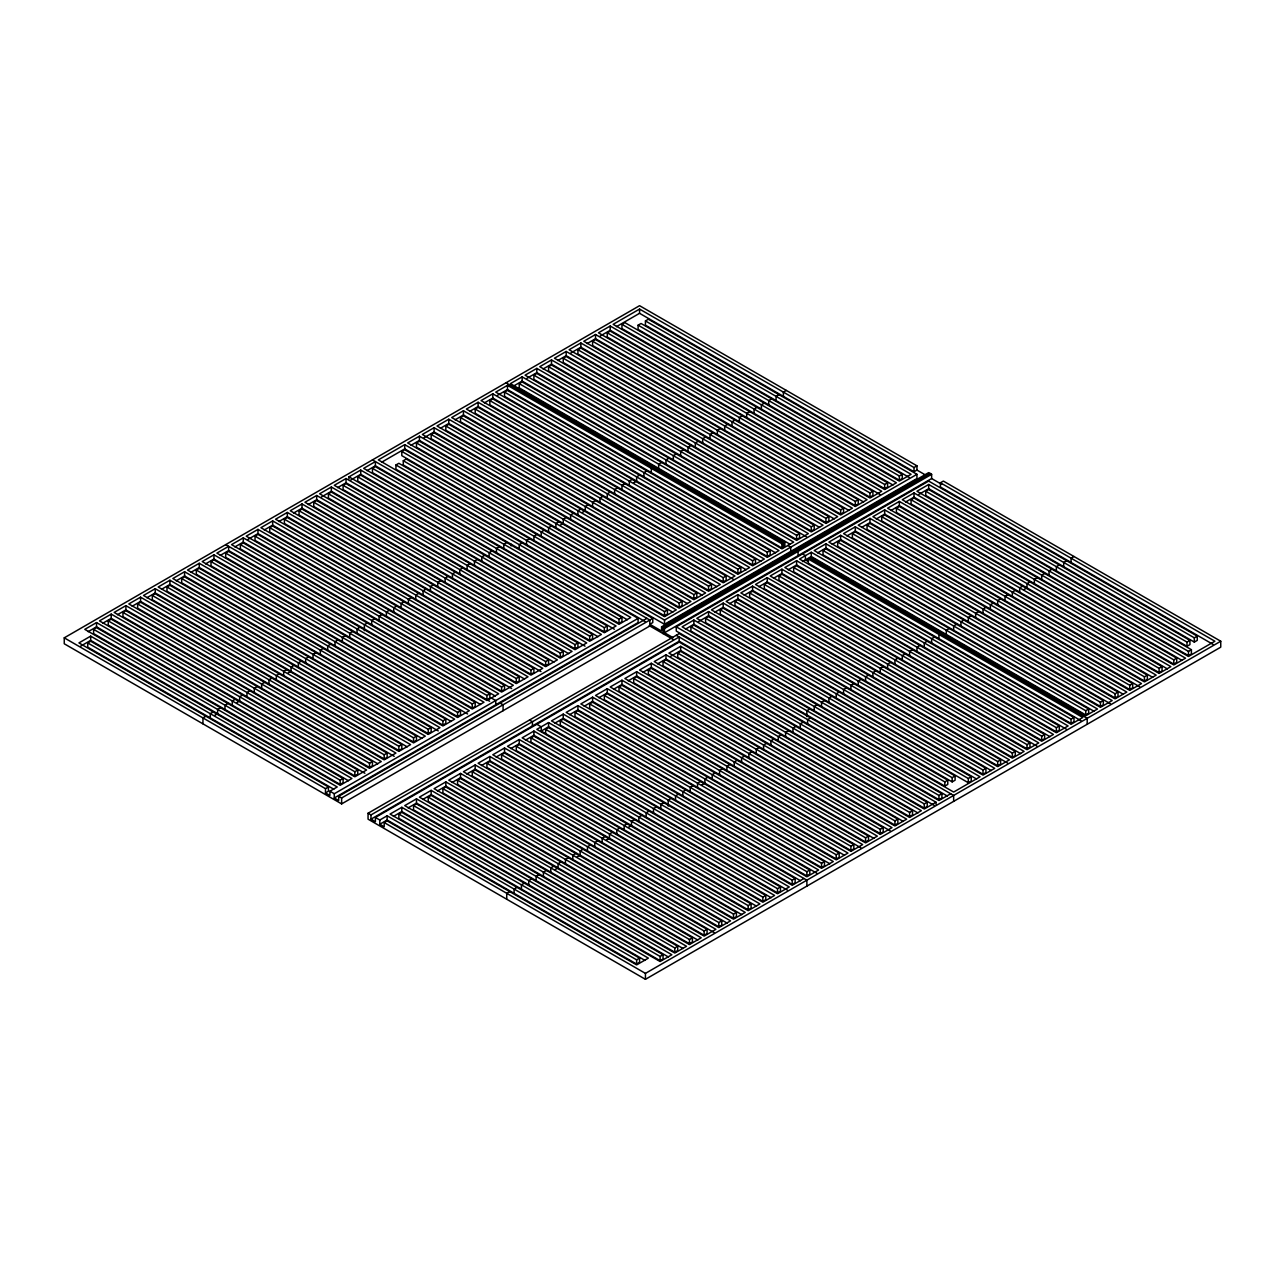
<?xml version="1.0" encoding="UTF-8"?>
<svg xmlns="http://www.w3.org/2000/svg" width="1285" height="1285" viewBox="0 0 1285 1285"><rect width="100%" height="100%" fill="white"/><g stroke="black" fill="none" stroke-linecap="round" stroke-linejoin="round"><path stroke-width="1.5" d="M372.457 459.901L649.841 620.045L649.841 625.972L341.633 803.912L64.25 643.769L64.25 637.842L639.561 305.685L916.944 465.829L916.944 470.069L925.329 474.904M88.151 631.674L96.536 626.823L354.837 775.947L357.776 774.261L357.776 770.02L354.837 771.723L96.536 622.582L84.794 629.361L343.095 778.501L343.095 782.742L340.172 784.428L90.673 640.38L80.602 646.194M102.832 623.193L111.217 618.358L369.518 767.482L372.457 765.78L372.457 761.555L369.518 763.242L111.217 614.118L99.475 620.896L357.776 770.02M117.497 614.712L125.898 609.877L384.199 759.001L387.138 757.315L387.138 753.074L384.199 754.777L125.898 605.637L114.156 612.415L372.457 761.555M132.178 606.247L140.563 601.412L398.864 750.536L401.803 748.834L401.803 744.609L398.864 746.296L140.563 597.172L128.821 603.95L387.138 753.074M146.859 597.766L155.244 592.931L413.545 742.055L416.485 740.369L416.485 736.128L413.545 737.831L155.244 588.691L143.502 595.469L401.803 744.609M161.541 589.301L169.925 584.45L428.226 733.59L431.166 731.888L431.166 727.663L428.226 729.35L169.925 580.226L158.184 587.004L416.485 736.128M176.206 580.82L184.59 575.985L442.907 725.109L445.831 723.423L445.831 719.182L442.907 720.885L184.59 571.745L172.849 578.523L431.166 727.663M190.887 572.355L199.271 567.504L457.572 716.644L460.512 714.942L460.512 710.717L457.572 712.404L199.271 563.28L187.53 570.058L445.831 719.182M205.568 563.874L213.952 559.039L472.254 708.163L475.193 706.477L475.193 702.236L472.254 703.939L213.952 554.799L202.211 561.577L460.512 710.717M234.914 546.928L243.299 542.093L501.6 691.218L504.539 689.531L504.539 685.29L501.6 686.977L243.299 537.853L231.557 544.631L489.858 693.772L489.858 697.996L486.935 699.699L486.935 695.458L225.694 544.631M247.909 539.427L257.98 533.612L516.281 682.753L519.22 681.05L519.22 676.809L516.281 678.512L257.98 529.388L246.238 536.166L504.539 685.29M264.276 529.982L272.661 525.147L530.962 674.272L533.901 672.585L533.901 668.345L530.962 670.031L272.661 520.907L260.919 527.685L519.22 676.809M278.941 521.517L287.326 516.666L545.643 665.807L548.566 664.104L548.566 659.864L545.643 661.566L287.326 512.442L275.584 519.22L533.901 668.345M293.623 513.036L302.007 508.201L560.308 657.326L563.248 655.639L563.248 651.399L560.308 653.085L302.007 503.961L290.265 510.739L548.566 659.864M308.304 504.571L316.688 499.72L574.989 648.861L577.929 647.158L577.929 642.918L574.989 644.62L316.688 495.48L304.947 502.258L563.248 651.399M321.298 497.054L331.353 491.255L589.67 640.38L592.594 638.693L592.594 634.453L589.67 636.139L331.353 487.015L319.612 493.793L577.929 642.918M337.65 487.625L346.034 482.774L604.336 631.915L607.275 630.212L607.275 625.972L604.336 627.674L346.034 478.534L334.293 485.312L592.594 634.453M348.974 478.887L348.974 476.847L360.716 470.069L619.017 619.193L621.956 617.507L621.956 621.747L619.017 623.434L360.716 474.31L350.644 480.108M381.629 462.231L404.743 448.883L679.187 607.339L682.126 605.637L682.126 601.412L679.187 603.099L404.743 444.642L378.32 459.901L652.78 618.358L652.78 622.582L649.841 624.285L661.582 631.063L661.582 626.823L928.686 472.607L931.625 474.31L931.625 478.534L664.522 632.75L664.522 628.526L931.625 474.31M411.039 445.252L419.424 440.418L693.868 598.858L696.807 597.172L696.807 592.931L693.868 594.618L419.424 436.177L407.682 442.956L682.126 601.412M424.034 437.751L434.089 431.937L708.549 590.393L711.472 588.691L711.472 584.45L708.549 586.153L434.089 427.696L422.347 434.475L696.807 592.931M440.386 428.307L448.77 423.472L723.214 581.912L726.154 580.226L726.154 575.985L723.214 577.672L448.77 419.231L437.028 426.01L711.472 584.45M455.067 419.826L463.451 414.991L737.895 573.447L740.835 571.745L740.835 567.504L737.895 569.207L463.451 410.75L451.71 417.529L726.154 575.985M469.732 411.361L478.116 406.51L752.576 564.966L755.516 563.28L755.516 559.039L752.576 560.726L478.116 402.285L466.391 409.064L740.835 567.504M484.413 402.88L492.798 398.045L767.241 556.501L770.181 554.799L770.181 550.558L767.241 552.261L492.798 393.804L481.056 400.583L755.516 559.039M497.407 395.378L507.479 389.564L781.923 548.02L784.862 546.334L784.862 542.093L781.923 543.78L507.479 385.339L495.737 392.118L770.181 550.558M513.759 385.934L522.16 381.099L796.604 539.555L799.543 537.853L799.543 533.612L796.604 535.315L522.16 376.858L510.418 383.637L784.862 542.093M526.77 378.433L536.825 372.618L811.285 531.074L814.208 529.388L814.208 525.147L811.285 526.834L536.825 368.393L525.083 375.172L799.543 533.612M543.121 368.988L551.506 364.153L825.95 522.61L828.889 520.907L828.889 516.666L825.95 518.369L551.506 359.912L539.764 366.691L814.208 525.147M557.802 360.523L566.187 355.672L840.631 514.128L843.57 512.442L843.57 508.201L840.631 509.888L566.187 351.447L554.445 358.226L828.889 516.666M570.797 353.022L580.852 347.207L855.312 505.664L858.235 503.961L858.235 499.72L855.312 501.423L580.852 342.966L569.11 349.745L843.57 508.201M587.149 343.577L595.533 338.726L869.977 497.183L872.917 495.48L872.917 491.255L869.977 492.942L595.533 334.502L583.792 341.28L858.235 499.72M600.143 336.076L610.214 330.261L884.658 488.702L887.598 487.015L887.598 482.774L884.658 484.477L610.214 326.021L598.473 332.799L872.917 491.255M916.944 465.829L914.02 467.531L639.561 309.075L613.154 324.334L887.598 482.774M220.233 555.409L228.634 550.558L489.617 701.241M366.996 470.679L375.397 465.829L645.182 621.603M616.447 326.663L639.561 313.315L914.02 471.756L916.944 470.069M348.476 780.75L93.596 633.601L93.596 629.361L96.536 627.674L354.837 776.799L366.578 770.02L108.277 620.896L108.277 625.136L364.876 773.265M108.277 620.896L111.217 619.193L369.518 768.334L381.26 761.555L122.958 612.415L122.958 616.655L377.822 763.804M122.958 612.415L125.898 610.728L384.199 759.853L395.941 753.074L137.64 603.95L137.64 608.19L394.222 756.319M137.64 603.95L140.563 602.247L398.864 751.388L410.606 744.609L152.305 595.469L152.305 599.71L407.184 746.858M152.305 595.469L155.244 593.782L413.545 742.907L425.287 736.128L166.986 587.004L166.986 591.228L421.865 738.393M166.986 587.004L169.925 585.301L428.226 734.442L439.968 727.663L181.667 578.523L181.667 582.764L438.249 730.908M181.667 578.523L184.59 576.837L442.907 725.961L454.649 719.182L196.332 570.058L196.332 574.283L451.212 721.447M196.332 570.058L199.271 568.355L457.572 717.496L469.314 710.717L211.013 561.577L211.013 565.818L467.595 713.962M211.013 561.577L213.952 559.891L472.254 709.015L483.995 702.236L225.694 553.112L225.694 557.337L480.558 704.485M225.694 553.112L228.634 551.41L486.935 700.55L498.676 693.772L240.359 544.631L240.359 548.872L495.239 696.02M240.359 544.631L243.299 542.945L501.6 692.069L513.341 685.29L255.04 536.166L255.04 540.391L511.639 688.535M255.04 536.166L257.98 534.464L516.281 683.588L528.023 676.809L269.721 527.685L269.721 531.926L524.585 679.074M269.721 527.685L272.661 525.999L530.962 675.123L542.704 668.345L284.403 519.22L284.403 523.445L540.985 671.589M284.403 519.22L287.326 517.518L545.643 666.642L557.385 659.864L299.068 510.739L299.068 514.98L553.947 662.128M299.068 510.739L302.007 509.053L560.308 658.177L572.05 651.399L313.749 502.258L313.749 506.499L568.629 653.647M313.749 502.258L316.688 500.572L574.989 649.696L586.731 642.918L328.43 493.793L328.43 498.034L585.012 646.162M328.43 493.793L331.353 492.091L589.67 641.231L601.412 634.453L343.095 485.312L343.095 489.553L597.975 636.701M343.095 485.312L346.034 483.626L604.336 632.75L616.077 625.972L357.776 476.847L357.776 481.088L614.375 629.216M357.776 476.847L360.716 475.145L619.017 624.285L630.758 617.507L372.457 468.366L372.457 472.607L627.321 619.755M372.457 468.366L375.397 466.68L638.099 618.358L638.099 622.582L334.293 797.985L334.293 793.745L638.099 618.358M672.794 612.11L401.803 455.661L401.803 451.421L404.743 449.734L679.187 608.19L690.928 601.412L416.485 442.956L416.485 447.196L687.475 603.645M416.485 442.956L419.424 441.253L693.868 599.71L705.61 592.931L431.166 434.475L431.166 438.715L702.14 595.164M431.166 434.475L434.089 432.788L708.549 591.228L720.291 584.45L445.831 426.01L445.831 430.25L716.821 586.699M445.831 426.01L448.77 424.307L723.214 582.764L734.956 575.985L460.512 417.529L460.512 421.769L733.237 579.214M460.512 417.529L463.451 415.842L737.895 574.283L749.637 567.504L475.193 409.064L475.193 413.304L746.183 569.753M475.193 409.064L478.116 407.361L752.576 565.818L764.318 559.039L489.858 400.583L489.858 404.823L760.848 561.272M489.858 400.583L492.798 398.896L767.241 557.337L778.983 550.558L504.539 392.118L504.539 396.342L775.53 552.807M504.539 392.118L507.479 390.415L781.923 548.872L793.664 542.093L519.22 383.637L519.22 387.877L790.211 544.326M519.22 383.637L522.16 381.95L796.604 540.391L808.345 533.612L533.901 375.172L533.901 379.396L806.611 536.857M533.901 375.172L536.825 373.469L811.285 531.926L823.026 525.147L548.566 366.691L548.566 370.931L819.557 527.38M548.566 366.691L551.506 365.004L825.95 523.445L837.691 516.666L563.248 358.226L563.248 362.45L834.238 518.915M563.248 358.226L566.187 356.523L840.631 514.98L852.373 508.201L577.929 349.745L577.929 353.985L848.903 510.434M577.929 349.745L580.852 348.058L855.312 506.499L867.054 499.72L592.594 341.28L592.594 345.504L863.584 501.969M592.594 341.28L595.533 339.577L869.977 498.034L881.719 491.255L607.275 332.799L607.275 337.039L880 494.484M607.275 332.799L610.214 331.112L884.658 489.553L896.4 482.774L621.956 324.334L621.956 328.558L892.946 485.023M621.956 324.334L624.895 322.631L899.339 481.088L911.081 474.31L645.439 320.929L645.439 325.169L909.346 477.538M343.095 778.501L340.172 780.188L90.673 636.139L78.931 642.918L328.43 786.966L328.43 791.207L325.49 792.909L325.49 788.669L64.25 637.842M333.795 789.231L87.733 647.158L87.733 642.918L90.673 641.231L340.172 785.28L351.913 778.501L93.596 629.361M645.439 320.929L648.363 319.242L916.944 474.31L916.944 478.534L664.522 624.285L395.941 469.218L395.941 464.977L398.864 463.291L664.522 616.655L676.263 609.877L401.803 451.421M403.281 460.753L406.205 459.05L667.445 609.877L667.445 614.118L664.522 615.804L403.281 464.977L403.281 460.753L664.522 611.58L667.445 609.877M638.099 325.169L641.038 323.483L902.279 474.31L902.279 478.534L899.339 480.237L638.099 329.41L638.099 325.169L899.339 475.996L902.279 474.31M205.873 716.211L202.95 717.913L202.95 723.84M213.214 711.986L210.274 713.673L210.274 717.913M220.554 707.746L217.615 709.432L217.615 713.673L214.675 715.376M227.895 703.505L224.955 705.208L224.955 709.432M235.235 699.265L232.296 700.967L232.296 705.208M242.576 695.04L239.636 696.727L239.636 700.967L236.697 702.654M249.9 690.8L246.977 692.486L246.977 696.727M257.241 686.559L254.301 688.262L254.301 692.486M264.582 682.319L261.642 684.022L261.642 688.262M271.922 678.095L268.983 679.781L268.983 684.022M279.263 673.854L276.323 675.541L276.323 679.781M286.603 669.613L283.664 671.316L283.664 675.541M293.928 665.373L291.004 667.076L291.004 671.316L288.065 673.003M301.268 661.149L298.345 662.835L298.345 667.076M308.609 656.908L305.669 658.595L305.669 662.835M315.949 652.668L313.01 654.37L313.01 658.595M323.29 648.427L320.351 650.13L320.351 654.37M330.63 644.203L327.691 645.889L327.691 650.13M337.971 639.962L335.032 641.649L335.032 645.889M345.296 635.722L342.372 637.408L342.372 641.649M352.636 631.481L349.713 633.184L349.713 637.408M359.977 627.241L357.037 628.943L357.037 633.184M367.317 623.016L364.378 624.703L364.378 630.63M374.658 618.776L371.718 620.462L371.718 624.703M381.998 614.535L379.059 616.238L379.059 620.462M389.339 610.295L386.399 611.997L386.399 616.238M396.663 606.07L393.74 607.757L393.74 611.997M404.004 601.83L401.081 603.516L401.081 607.757M411.345 597.589L408.405 599.292L408.405 603.516M418.685 593.349L415.746 595.051L415.746 599.292M426.026 589.124L423.086 590.811L423.086 595.051M433.366 584.884L430.427 586.57L430.427 590.811M440.707 580.643L437.767 582.346L437.767 586.57M448.031 576.403L445.108 578.105L445.108 582.346M455.372 572.178L452.449 573.865L452.449 578.105M462.712 567.938L459.773 569.624L459.773 573.865M470.053 563.697L467.114 565.4L467.114 569.624M477.394 559.457L474.454 561.159L474.454 565.4M484.734 555.232L481.795 556.919L481.795 561.159M492.075 550.992L489.135 552.678L489.135 556.919M499.399 546.751L496.476 548.438L496.476 552.678M506.74 542.511L503.8 544.214L503.8 548.438M522.16 542.945L519.22 544.631L519.22 548.583M529.484 538.704L526.561 540.391L526.561 544.631M536.825 534.464L533.901 536.166L533.901 540.391M544.165 530.223L541.226 531.926L541.226 536.166M551.506 525.999L548.566 527.685L548.566 531.926M558.846 521.758L555.907 523.445L555.907 527.685M566.187 517.518L563.248 519.22L563.248 523.445L560.308 525.147M573.528 513.277L570.588 514.98L570.588 519.22M580.852 509.053L577.929 510.739L577.929 514.98M588.193 504.812L585.269 506.499L585.269 510.739L582.33 512.442M595.533 500.572L592.594 502.258L592.594 506.499M602.874 496.331L599.934 498.034L599.934 502.258M610.214 492.091L607.275 493.793L607.275 498.034M617.555 487.866L614.615 489.553L614.615 493.793M624.895 483.626L621.956 485.312L621.956 489.553M632.22 479.385L629.297 481.088L629.297 485.312M639.561 475.145L636.637 476.847L636.637 481.088L633.698 482.774M646.901 470.92L643.962 472.607L643.962 476.847M654.242 466.68L651.302 468.366L651.302 472.607M661.582 462.439L658.643 464.142L658.643 468.366L655.703 470.069M668.923 458.199L665.983 459.901L665.983 464.142M676.263 453.974L673.324 455.661L673.324 459.901M683.588 449.734L680.664 451.421L680.664 455.661M690.928 445.493L687.989 447.196L687.989 451.421M698.269 441.253L695.33 442.956L695.33 447.196M705.61 437.028L702.67 438.715L702.67 442.956M712.95 432.788L710.011 434.475L710.011 438.715M720.291 428.548L717.351 430.25L717.351 434.475M727.615 424.307L724.692 426.01L724.692 430.25M734.956 420.083L732.032 421.769L732.032 426.01M742.296 415.842L739.357 417.529L739.357 421.769M749.637 411.602L746.697 413.288L746.697 417.529M756.977 407.361L754.038 409.064L754.038 413.304M764.318 403.121L761.379 404.823L761.379 409.064M771.659 398.896L768.719 400.583L768.719 404.823M778.983 394.656L776.06 396.342L776.06 400.583M786.324 390.415L783.4 392.118L783.4 396.342M325.49 788.669L328.43 786.966M486.935 695.458L489.858 693.772M325.49 792.909L329.892 795.447L329.892 791.207L337.232 786.966L87.733 642.918M334.293 797.985L338.694 800.523L338.694 796.298L646.901 618.358M338.694 796.298L341.633 797.985L652.78 618.358M395.941 464.977L664.522 620.045L916.944 474.31M930.163 473.458L663.044 627.674L663.044 633.601M685.483 629.12L693.868 624.285L968.312 782.742L971.251 781.039L971.251 776.799L968.312 778.501L693.868 620.045L682.126 626.823L947.768 780.188L947.768 784.428L944.828 786.131L676.263 631.063L676.263 626.823L928.686 481.088L1197.267 636.139L1197.267 640.38L1194.327 642.082L928.686 488.702L918.63 494.516M698.478 621.619L708.549 615.804L982.993 774.261L985.932 772.558L985.932 768.334L982.993 770.02L708.549 611.58L696.807 618.358L971.251 776.799M714.829 612.174L723.214 607.339L997.674 765.78L1000.597 764.093L1000.597 759.853L997.674 761.555L723.214 603.099L711.472 609.877L985.932 768.334M729.511 603.709L737.895 598.858L1012.339 757.315L1015.279 755.612L1015.279 751.388L1012.339 753.074L737.895 594.618L726.154 601.412L1000.597 759.853M744.192 595.228L752.576 590.393L1027.02 748.834L1029.96 747.147L1029.96 742.907L1027.02 744.609L752.576 586.153L740.835 592.931L1015.279 751.388M758.857 586.763L767.241 581.912L1041.701 740.369L1044.641 738.666L1044.641 734.442L1041.701 736.128L767.241 577.672L755.516 584.45L1029.96 742.907M773.538 578.282L781.923 573.447L1056.366 731.888L1059.306 730.201L1059.306 725.961L1056.366 727.663L781.923 569.207L770.181 575.985L1044.641 734.442M788.219 569.817L796.604 564.966L1071.047 723.423L1073.987 721.72L1073.987 717.496L1071.047 719.182L796.604 560.726L784.862 567.504L1059.306 725.961M802.466 561.577L811.285 556.501L1085.729 714.942L1088.668 713.255L1088.668 709.015L1085.729 710.717L811.285 552.261L799.543 559.039L1073.987 717.496M817.565 552.871L825.95 548.02L1100.41 706.477L1103.333 704.774L1103.333 700.55L1100.41 702.236L825.95 543.78L814.208 550.558L1088.668 709.015M832.246 544.39L840.631 539.555L1115.075 697.996L1118.014 696.309L1118.014 692.069L1115.075 693.772L840.631 535.315L828.889 542.093L1103.333 700.55M846.927 535.925L855.312 531.074L1129.756 689.531L1132.695 687.828L1132.695 683.588L1129.756 685.29L855.312 526.834L843.57 533.612L1118.014 692.069M861.592 527.444L869.977 522.61L1144.437 681.05L1147.36 679.363L1147.36 675.123L1144.437 676.809L869.977 518.369L858.235 525.147L1132.695 683.588M876.274 518.963L884.658 514.128L1159.102 672.585L1162.042 670.882L1162.042 666.642L1159.102 668.345L884.658 509.888L872.917 516.666L1147.36 675.123M890.955 510.498L899.339 505.664L1173.783 664.104L1176.723 662.417L1176.723 658.177L1173.783 659.864L899.339 501.423L887.598 508.201L1162.042 666.642M905.62 502.017L914.02 497.183L1188.464 655.639L1191.404 653.937L1191.404 649.696L1188.464 651.399L914.02 492.942L902.279 499.72L1176.723 658.177M1197.267 636.139L1194.327 637.842L928.686 484.477L916.944 491.255L1191.404 649.696M1213.152 644.46L940.427 487.015L940.427 482.774L943.367 481.088L1220.75 641.231L1220.75 647.158L645.439 979.315L368.056 819.171L368.056 813.244L679.187 633.601L953.647 792.058L980.053 776.799L705.61 618.358L705.61 622.582L976.584 779.031M690.928 626.823L693.868 625.136L955.108 775.947L955.108 780.188L952.169 781.89L690.928 631.063L690.928 626.823L952.169 777.65L955.108 775.947M705.61 618.358L708.549 616.655L982.993 775.112L994.735 768.334L720.291 609.877L720.291 614.118L991.265 770.566M720.291 609.877L723.214 608.19L997.674 766.631L1009.416 759.853L734.956 601.412L734.956 605.637L1007.681 763.097M734.956 601.412L737.895 599.71L1012.339 758.166L1024.081 751.388L749.637 592.931L749.637 597.172L1020.627 753.62M749.637 592.931L752.576 591.228L1027.02 749.685L1038.762 742.907L764.318 584.45L764.318 588.691L1037.027 746.151M764.318 584.45L767.241 582.764L1041.701 741.22L1053.443 734.442L778.983 575.985L778.983 580.226L1049.973 736.674M778.983 575.985L781.923 574.283L1056.366 732.739L1068.108 725.961L793.664 567.504L793.664 571.745L1066.389 729.205M793.664 567.504L796.604 565.818L1071.047 724.274L1082.789 717.496L808.345 559.039L808.345 563.28L1081.054 720.724M808.345 559.039L811.285 557.337L1085.729 715.793L1097.47 709.015L823.026 550.558L823.026 554.799L1094.001 711.247M823.026 550.558L825.95 548.872L1100.41 707.328L1112.151 700.55L837.691 542.093L837.691 546.334L1110.417 703.778M837.691 542.093L840.631 540.391L1115.075 698.847L1126.816 692.069L852.373 533.612L852.373 537.853L1123.363 694.302M852.373 533.612L855.312 531.926L1129.756 690.382L1141.498 683.588L867.054 525.147L867.054 529.388L1139.763 686.832M867.054 525.147L869.977 523.445L1144.437 681.901L1156.179 675.123L881.719 516.666L881.719 520.907L1152.709 677.356M881.719 516.666L884.658 514.98L1159.102 673.42L1170.844 666.642L896.4 508.201L896.4 512.442L1167.39 668.891M896.4 508.201L899.339 506.499L1173.783 664.955L1185.525 658.177L911.081 499.72L911.081 503.961L1182.055 660.41M911.081 499.72L914.02 498.034L1188.464 656.474L1214.887 641.231L940.427 482.774M925.762 491.255L928.686 489.553L1189.926 640.38L1189.926 644.62L1186.987 646.307L925.762 495.48L925.762 491.255L1186.987 642.082L1189.926 640.38M370.98 814.931L679.187 636.991L679.187 641.231L370.98 819.171L370.98 814.931L368.056 813.244M370.98 819.171L375.397 821.709L375.397 817.469L679.187 642.082L941.905 793.745L941.905 797.985L938.966 799.688L680.664 650.547L670.593 656.362M379.798 820.023L387.138 815.782L636.637 959.831L639.561 958.128L639.561 962.369L636.637 964.071L387.138 820.023L379.798 824.247L379.798 820.023L375.397 817.469M393.419 816.393L401.803 811.542L660.104 960.666L663.044 958.979L663.044 954.739L660.104 956.442L401.803 807.301L390.062 814.08L639.561 958.128M408.1 807.912L416.485 803.077L674.786 952.201L677.725 950.498L677.725 946.274L674.786 947.961L416.485 798.836L404.743 805.615L663.044 954.739M422.781 799.431L431.166 794.596L689.467 943.72L692.406 942.034L692.406 937.793L689.467 939.496L431.166 790.355L419.424 797.134L677.725 946.274M437.446 790.966L445.831 786.131L704.148 935.255L707.071 933.553L707.071 929.328L704.148 931.015L445.831 781.89L434.089 788.669L692.406 937.793M452.127 782.485L460.512 777.65L718.813 926.774L721.752 925.088L721.752 920.847L718.813 922.55L460.512 773.409L448.77 780.188L707.071 929.328M466.808 774.02L475.193 769.169L733.494 918.309L736.433 916.607L736.433 912.382L733.494 914.069L475.193 764.944L463.451 771.723L721.752 920.847M481.473 765.539L489.858 760.704L748.175 909.828L751.099 908.142L751.099 903.901L748.175 905.604L489.858 756.463L478.116 763.242L736.433 912.382M496.155 757.074L504.539 752.223L762.84 901.363L765.78 899.661L765.78 895.436L762.84 897.123L504.539 747.999L492.798 754.777L751.099 903.901M510.836 748.593L519.22 743.758L777.521 892.882L780.461 891.196L780.461 886.955L777.521 888.658L519.22 739.517L507.479 746.296L765.78 895.436M525.501 740.128L533.901 735.277L792.202 884.417L795.142 882.715L795.142 878.49L792.202 880.177L533.901 731.053L522.16 737.831L780.461 886.955M536.825 724.274L541.226 726.812L541.226 731.053L548.566 726.812L806.884 875.936L809.807 874.25L809.807 870.009L806.884 871.696L548.566 722.572L536.825 729.35L795.142 878.49M554.863 723.182L563.248 718.331L821.549 867.471L824.488 865.769L824.488 861.528L821.549 863.231L563.248 714.107L551.506 720.885L809.807 870.009M569.544 714.701L577.929 709.866L836.23 858.99L839.169 857.304L839.169 853.063L836.23 854.75L577.929 705.626L566.187 712.404L824.488 861.528M584.209 706.236L592.594 701.385L850.911 850.525L853.834 848.823L853.834 844.582L850.911 846.285L592.594 697.161L580.852 703.939L839.169 853.063M598.89 697.755L607.275 692.92L865.576 842.044L868.515 840.358L868.515 836.117L865.576 837.804L607.275 688.68L595.533 695.458L853.834 844.582M613.571 689.29L621.956 684.439L880.257 833.58L883.197 831.877L883.197 827.636L880.257 829.339L621.956 680.199L610.214 686.977L868.515 836.117M628.236 680.809L636.637 675.974L894.938 825.098L897.862 823.412L897.862 819.171L894.938 820.858L636.637 671.734L624.895 678.512L883.197 827.636M642.918 672.344L651.302 667.493L909.603 816.634L912.543 814.931L912.543 810.69L909.603 812.393L651.302 663.253L639.561 670.031L897.862 819.171M657.599 663.863L665.983 659.028L924.284 808.153L927.224 806.466L927.224 802.226L924.284 803.912L665.983 654.788L654.242 661.566L912.543 810.69M941.905 793.745L938.966 795.447L680.664 646.307L668.923 653.085L927.224 802.226M379.798 824.247L384.199 826.801L384.199 822.561L387.138 820.858L636.637 964.907L648.363 958.128L398.864 814.08L398.864 818.32L644.941 960.393M398.864 814.08L401.803 812.393L660.104 961.517L671.846 954.739L413.545 805.615L413.545 809.855L668.409 956.988M413.545 805.615L416.485 803.912L674.786 953.052L686.527 946.274L428.226 797.134L428.226 801.374L683.09 948.523M428.226 797.134L431.166 795.447L689.467 944.571L701.208 937.793L442.907 788.669L442.907 792.909L697.771 940.042M442.907 788.669L445.831 786.966L704.148 936.106L715.89 929.328L457.572 780.188L457.572 784.428L714.171 932.573M457.572 780.188L460.512 778.501L718.813 927.625L730.555 920.847L472.254 771.723L472.254 775.947L727.117 923.096M472.254 771.723L475.193 770.02L733.494 919.16L745.236 912.382L486.935 763.242L486.935 767.482L741.798 914.631M486.935 763.242L489.858 761.555L748.175 910.68L759.917 903.901L501.6 754.777L501.6 759.001L756.479 906.15M501.6 754.777L504.539 753.074L762.84 902.215L774.582 895.436L516.281 746.296L516.281 750.536L771.145 897.685M516.281 746.296L519.22 744.609L777.521 893.734L789.263 886.955L530.962 737.831L530.962 742.055L787.544 890.2M530.962 737.831L533.901 736.128L792.202 885.269L803.944 878.49M545.643 733.59L545.643 729.35L548.566 727.663L806.884 876.788L818.609 870.009L560.308 720.885L560.308 725.109L816.891 873.254M560.308 720.885L563.248 719.182L821.549 868.307L833.29 861.528L574.989 712.404L574.989 716.644L829.853 863.793M574.989 712.404L577.929 710.717L836.23 859.842L847.971 853.063L589.67 703.939L589.67 708.163L844.534 855.312M589.67 703.939L592.594 702.236L850.911 851.361L862.653 844.582L604.336 695.458L604.336 699.699L860.934 847.827M604.336 695.458L607.275 693.772L865.576 842.896L877.318 836.117L619.017 686.977L619.017 691.218L873.88 838.366M619.017 686.977L621.956 685.29L880.257 834.415L891.999 827.636L633.698 678.512L633.698 682.753L890.28 830.881M633.698 678.512L636.637 676.809L894.938 825.95L906.68 819.171L648.363 670.031L648.363 674.272L903.243 821.42M648.363 670.031L651.302 668.345L909.603 817.469L921.345 810.69L663.044 661.566L663.044 665.807L917.908 812.955M663.044 661.566L665.983 659.864L924.284 809.004L936.026 802.226L936.026 804.249M934.307 805.47L677.725 657.326L677.725 653.085L680.664 651.399L938.966 800.523L950.707 793.745M809.807 709.015L806.884 710.717L806.884 716.644M817.148 704.774L814.208 706.477L814.208 710.717M824.488 700.55L821.549 702.236L821.549 706.477M831.829 696.309L828.889 697.996L828.889 702.236M839.169 692.069L836.23 693.772L836.23 697.996M846.51 687.828L843.57 689.531L843.57 693.772M853.834 683.588L850.911 685.29L850.911 689.531M861.175 679.363L858.235 681.05L858.235 685.29M868.515 675.123L865.576 676.809L865.576 681.05M875.856 670.882L872.917 672.585L872.917 676.809M883.197 666.642L880.257 668.345L880.257 672.585M890.537 662.417L887.598 664.104L887.598 668.345M897.862 658.177L894.938 659.864L894.938 664.104M905.202 653.937L902.279 655.639L902.279 659.864M912.543 649.696L909.603 651.399L909.603 655.639M919.883 645.472L916.944 647.158L916.944 651.399M927.224 641.231L924.284 642.918L924.284 647.158M934.564 636.991L931.625 638.693L931.625 642.918M941.905 632.75L938.966 634.453L938.966 638.693M949.23 628.526L946.306 630.212L946.306 634.453M956.57 624.285L953.647 625.972L953.647 630.212M963.911 620.045L960.971 621.747L960.971 625.972M971.251 615.804L968.312 617.507L968.312 621.747M978.592 611.58L975.652 613.266L975.652 617.507M985.932 607.339L982.993 609.026L982.993 613.266M993.273 603.099L990.333 604.801L990.333 609.026M1000.597 598.858L997.674 600.561L997.674 604.801M1007.938 594.618L1005.015 596.32L1005.015 600.561M1015.279 590.393L1012.339 592.08L1012.339 596.32M1022.619 586.153L1019.68 587.839L1019.68 592.08M1029.96 581.912L1027.02 583.615L1027.02 587.839L1024.081 589.542M1037.3 577.672L1034.361 579.374L1034.361 583.615M1044.641 573.447L1041.701 575.134L1041.701 579.374M1051.965 569.207L1049.042 570.893L1049.042 575.134M1059.306 564.966L1056.366 566.669L1056.366 570.893M1066.646 560.726L1063.707 562.428L1063.707 566.669M1073.987 556.501L1071.047 558.188L1071.047 562.428M509.679 891.613L506.74 893.316L506.74 899.243M517.02 887.373L514.08 889.075L514.08 893.316M524.36 883.148L521.421 884.835L521.421 889.075M531.701 878.908L528.761 880.594L528.761 884.835M539.025 874.667L536.102 876.37L536.102 880.594M546.366 870.427L543.426 872.13L543.426 876.37M553.707 866.202L550.767 867.889L550.767 872.13M561.047 861.962L558.108 863.648L558.108 867.889L555.168 869.592M568.388 857.721L565.448 859.424L565.448 863.648M575.728 853.481L572.789 855.184L572.789 859.424M583.053 849.257L580.129 850.943L580.129 855.184L577.19 856.87M590.393 845.016L587.47 846.703L587.47 850.943M597.734 840.776L594.794 842.478L594.794 846.703M605.074 836.535L602.135 838.238L602.135 842.478M612.415 832.311L609.476 833.997L609.476 838.238L606.536 839.924M619.755 828.07L616.816 829.757L616.816 833.997M627.096 823.83L624.157 825.516L624.157 829.757M634.421 819.589L631.497 821.292L631.497 825.516L628.558 827.219M641.761 815.349L638.838 817.051L638.838 821.292M649.102 811.124L646.162 812.811L646.162 817.051M656.442 806.884L653.503 808.57L653.503 812.811M663.783 802.643L660.843 804.346L660.843 808.57M671.123 798.403L668.184 800.105L668.184 806.032M678.464 794.178L675.524 795.865L675.524 800.105M685.788 789.938L682.865 791.624L682.865 795.865M693.129 785.697L690.206 787.4L690.206 791.624M700.47 781.457L697.53 783.159L697.53 787.4M707.81 777.232L704.871 778.919L704.871 783.159L701.947 784.846M715.151 772.992L712.211 774.678L712.211 778.919M722.491 768.751L719.552 770.454L719.552 774.678M729.832 764.511L726.892 766.213L726.892 770.454M737.156 760.286L734.233 761.973L734.233 766.213M744.497 756.046L741.573 757.732L741.573 761.973M751.837 751.805L748.898 753.508L748.898 757.732M759.178 747.565L756.239 749.267L756.239 753.508M766.519 743.34L763.579 745.027L763.579 749.267M773.859 739.1L770.92 740.786L770.92 745.027M781.2 734.859L778.26 736.562L778.26 740.786M788.524 730.619L785.601 732.322L785.601 736.562M795.865 726.378L792.925 728.081L792.925 732.322M803.205 722.154L800.266 723.84L800.266 728.081M810.546 717.913L807.606 719.6L807.606 723.84M676.263 626.823L944.828 781.89L947.768 780.188M384.199 822.561L645.439 973.387L1220.75 641.231M931.625 478.534L941.696 484.349M506.017 382.785L783.4 542.945L783.4 547.169M787.801 545.483L790.725 547.169L790.725 551.41M795.142 549.723L798.065 551.41L798.065 555.65M802.466 553.947L805.406 555.65L805.406 559.891L808.345 561.577M809.807 558.188L1087.19 718.331L1087.19 724.274M661.582 626.823L664.522 628.526M676.263 635.304L953.647 795.447L953.647 801.374M664.522 632.75L672.906 637.601M679.187 641.231L947.27 796.009M649.182 625.602L673.436 639.609M621.956 617.507L363.655 468.366L375.397 461.588L375.397 465.829M677.725 653.085L936.026 802.226M348.974 476.847L607.275 625.972M491.336 697.996L495.737 700.55L495.737 704.774M500.138 703.088L503.077 704.774L503.077 710.717M529.484 720.034L532.424 721.72L532.424 725.961M545.643 729.35L806.884 880.177L806.884 886.104M541.226 731.053L800.507 880.739M475.193 702.236L216.892 553.112L228.634 546.334L228.634 550.558M329.892 791.207L334.293 793.745M1194.327 637.842L1194.327 642.082M1188.464 651.399L1188.464 655.639M1186.987 642.082L1186.987 646.307M1173.783 659.864L1173.783 664.104M1159.102 668.345L1159.102 672.585M1144.437 676.809L1144.437 681.05M1129.756 685.29L1129.756 689.531M1115.075 693.772L1115.075 697.996M1100.41 702.236L1100.41 706.477M1085.729 710.717L1085.729 714.942M1071.047 719.182L1071.047 723.423M1056.366 727.663L1056.366 731.888M1041.701 736.128L1041.701 740.369M1027.02 744.609L1027.02 748.834M1012.339 753.074L1012.339 757.315M997.674 761.555L997.674 765.78M982.993 770.02L982.993 774.261M968.312 778.501L968.312 782.742M952.169 777.65L952.169 781.89M944.828 781.89L944.828 786.131M938.966 795.447L938.966 799.688M928.686 484.477L928.686 488.702M924.284 803.912L924.284 808.153M914.02 467.531L914.02 471.756M914.02 492.942L914.02 497.183M909.603 812.393L909.603 816.634M899.339 475.996L899.339 480.237M899.339 501.423L899.339 505.664M894.938 820.858L894.938 825.098M884.658 484.477L884.658 488.702M884.658 509.888L884.658 514.128M880.257 829.339L880.257 833.58M869.977 492.942L869.977 497.183M869.977 518.369L869.977 522.61M865.576 837.804L865.576 842.044M855.312 501.423L855.312 505.664M855.312 526.834L855.312 531.074M850.911 846.285L850.911 850.525M840.631 509.888L840.631 514.128M840.631 535.315L840.631 539.555M836.23 854.75L836.23 858.99M825.95 518.369L825.95 522.61M825.95 543.78L825.95 548.02M821.549 863.231L821.549 867.471M811.285 526.834L811.285 531.074M811.285 552.261L811.285 556.501M806.884 871.696L806.884 875.936M796.604 535.315L796.604 539.555M796.604 560.726L796.604 564.966M792.202 880.177L792.202 884.417M781.923 543.78L781.923 548.02M781.923 569.207L781.923 573.447M777.521 888.658L777.521 892.882M767.241 552.261L767.241 556.501M767.241 577.672L767.241 581.912M762.84 897.123L762.84 901.363M752.576 560.726L752.576 564.966M752.576 586.153L752.576 590.393M748.175 905.604L748.175 909.828M737.895 569.207L737.895 573.447M737.895 594.618L737.895 598.858M733.494 914.069L733.494 918.309M723.214 577.672L723.214 581.912M723.214 603.099L723.214 607.339M718.813 922.55L718.813 926.774M708.549 586.153L708.549 590.393M708.549 611.58L708.549 615.804M704.148 931.015L704.148 935.255M693.868 594.618L693.868 598.858M693.868 620.045L693.868 624.285M689.467 939.496L689.467 943.72M680.664 646.307L680.664 650.547M679.187 603.099L679.187 607.339M674.786 947.961L674.786 952.201M665.983 654.788L665.983 659.028M664.522 611.58L664.522 615.804M664.522 620.045L664.522 624.285M660.104 956.442L660.104 960.666M651.302 663.253L651.302 667.493M645.439 973.387L645.439 979.315M639.561 309.075L639.561 313.315M636.637 671.734L636.637 675.974M636.637 959.831L636.637 964.071M621.956 680.199L621.956 684.439M619.017 619.193L619.017 623.434M610.214 326.021L610.214 330.261M607.275 688.68L607.275 692.92M604.336 627.674L604.336 631.915M595.533 334.502L595.533 338.726M592.594 697.161L592.594 701.385M589.67 636.139L589.67 640.38M580.852 342.966L580.852 347.207M577.929 705.626L577.929 709.866M574.989 644.62L574.989 648.861M566.187 351.447L566.187 355.672M563.248 714.107L563.248 718.331M560.308 653.085L560.308 657.326M551.506 359.912L551.506 364.153M548.566 722.572L548.566 726.812M545.643 661.566L545.643 665.807M536.825 368.393L536.825 372.618M533.901 731.053L533.901 735.277M530.962 670.031L530.962 674.272M522.16 376.858L522.16 381.099M519.22 739.517L519.22 743.758M516.281 678.512L516.281 682.753M511.141 544.214L511.141 545.9M507.479 385.339L507.479 389.564M504.539 747.999L504.539 752.223M501.6 686.977L501.6 691.218M492.798 393.804L492.798 398.045M489.858 756.463L489.858 760.704M478.116 402.285L478.116 406.51M475.193 764.944L475.193 769.169M472.254 703.939L472.254 708.163M463.451 410.75L463.451 414.991M460.512 773.409L460.512 777.65M457.572 712.404L457.572 716.644M448.77 419.231L448.77 423.472M445.831 781.89L445.831 786.131M442.907 720.885L442.907 725.109M434.089 427.696L434.089 431.937M431.166 790.355L431.166 794.596M428.226 729.35L428.226 733.59M419.424 436.177L419.424 440.418M416.485 798.836L416.485 803.077M413.545 737.831L413.545 742.055M404.743 444.642L404.743 448.883M401.803 807.301L401.803 811.542M398.864 746.296L398.864 750.536M387.138 815.782L387.138 820.023M384.199 754.777L384.199 759.001M369.518 763.242L369.518 767.482M360.716 470.069L360.716 474.31M354.837 771.723L354.837 775.947M346.034 478.534L346.034 482.774M341.633 797.985L341.633 803.912M340.172 780.188L340.172 784.428M331.353 487.015L331.353 491.255M316.688 495.48L316.688 499.72M302.007 503.961L302.007 508.201M287.326 512.442L287.326 516.666M272.661 520.907L272.661 525.147M257.98 529.388L257.98 533.612M243.299 537.853L243.299 542.093M213.952 554.799L213.952 559.039M199.271 563.28L199.271 567.504M184.59 571.745L184.59 575.985M169.925 580.226L169.925 584.45M155.244 588.691L155.244 592.931M140.563 597.172L140.563 601.412M125.898 605.637L125.898 609.877M111.217 614.118L111.217 618.358M96.536 622.582L96.536 626.823M90.673 636.139L90.673 640.38"/></g></svg>
